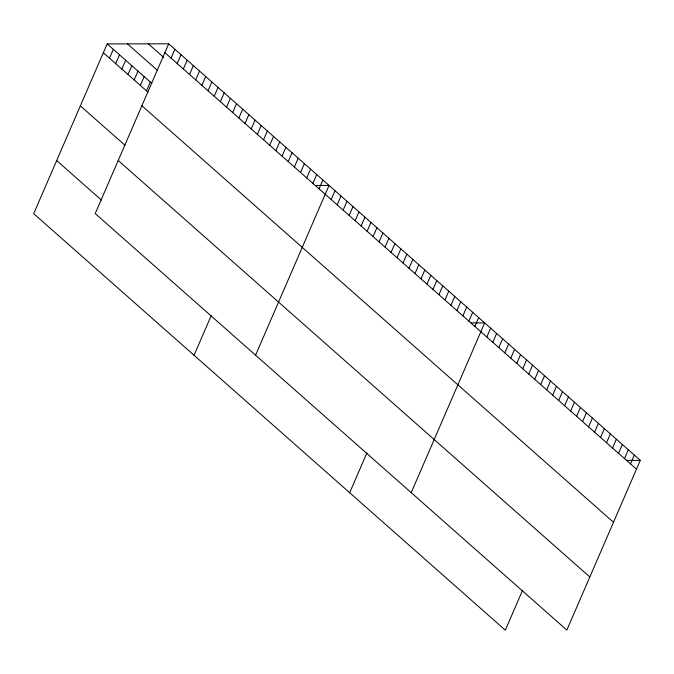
<?xml version="1.0" encoding="UTF-8"?>
<svg xmlns="http://www.w3.org/2000/svg" width="674" height="674" viewBox="0 0 674 674"><rect width="100%" height="100%" fill="white"/><g stroke="black" fill="none" stroke-linecap="round" stroke-linejoin="round"><path stroke-width="1.01" d="M168.685 43.818L95.228 213.574L566.842 630.097L640.3 460.342L168.685 43.818L107.158 43.903L33.7 213.658L505.315 630.182L522.544 590.348M109.508 58.183L113.325 49.345M115.675 63.634L119.492 54.796M121.842 69.077L125.659 60.239M128.009 74.528L131.826 65.69M134.177 79.97L137.993 71.132M140.344 85.421L144.16 76.583M146.511 90.864L150.327 82.026M171.036 58.099L174.852 49.269M177.203 63.55L181.028 54.712M183.37 68.992L187.195 60.163M189.537 74.443L193.362 65.605M195.704 79.886L199.529 71.056M201.871 85.337L205.696 76.499M208.039 90.779L211.863 81.95M214.206 96.23L218.031 87.393M220.373 101.673L224.198 92.844M226.54 107.124L230.365 98.286M232.707 112.566L236.532 103.737M238.874 118.017L242.699 109.18M245.041 123.46L248.866 114.631M251.208 128.911L255.033 120.073M257.375 134.353L261.2 125.524M263.542 139.804L267.367 130.967M269.71 145.247L273.534 136.418M275.877 150.698L279.702 141.86M194.045 355.274L211.282 315.449M282.044 156.141L285.869 147.311M288.211 161.592L292.036 152.754M294.378 167.034L298.203 158.205M300.545 172.485L304.37 163.647M306.712 177.928L310.537 169.098M312.879 183.379L316.704 174.541M319.046 188.83L322.871 179.992M255.572 355.198L329.038 185.434L315.499 185.451M331.204 199.555L335.02 190.725M337.185 204.845L341.01 196.008M343.167 210.128L346.992 201.299M349.157 215.419L352.982 206.581M355.139 220.701L358.964 211.872M361.129 225.992L364.954 217.154M367.111 231.275L370.936 222.445M373.101 236.566L376.926 227.728M379.083 241.848L382.908 233.019M385.073 247.139L388.898 238.301M391.055 252.421L394.88 243.592M397.045 257.712L400.87 248.874M403.027 262.995L406.852 254.165M409.017 268.286L412.842 259.448M414.999 273.568L418.824 264.739M420.989 278.859L424.814 270.021M426.971 284.142L430.796 275.312M432.961 289.432L436.786 280.595M349.68 492.728L366.917 452.903M438.942 294.715L442.767 285.886M444.933 300.006L448.758 291.168M450.914 305.288L454.739 296.459M456.905 310.579L460.721 301.741M462.886 315.862L466.711 307.032M468.877 321.153L472.693 312.315M474.858 326.435L478.683 317.606M411.207 492.643L484.665 322.888L471.134 322.905M486.83 337.008L490.655 328.179M492.82 342.299L496.637 333.462M498.802 347.582L502.627 338.752M504.792 352.873L508.609 344.035M510.774 358.155L514.599 349.326M516.764 363.446L520.581 354.608M522.746 368.729L526.571 359.899M528.728 374.019L532.553 365.182M534.718 379.302L538.543 370.473M540.7 384.593L544.525 375.755M546.69 389.875L550.515 381.037M552.672 395.166L556.497 386.328M558.662 400.449L562.487 391.611M564.644 405.74L568.468 396.902M570.634 411.022L574.459 402.184M576.615 416.313L580.44 407.475M582.606 421.595L586.431 412.758M588.587 426.886L592.412 418.048M594.578 432.169L598.402 423.331M600.559 437.46L604.384 428.622M606.549 442.742L610.374 433.904M612.531 448.033L616.356 439.195M618.521 453.316L622.346 444.478M624.503 458.606L628.328 449.769M630.493 463.889L634.318 455.051M626.761 460.359L640.3 460.342M164.869 52.656L636.475 469.18M148.381 43.844L163.799 57.467M127.462 43.877L157.531 70.425M107.158 43.903L151.869 83.391M103.341 52.741L148.053 92.228M141.885 105.759L613.5 522.283M80.358 105.843L125.069 145.331M118.211 160.471L589.817 576.995M56.683 160.555L101.395 200.043"/></g></svg>
